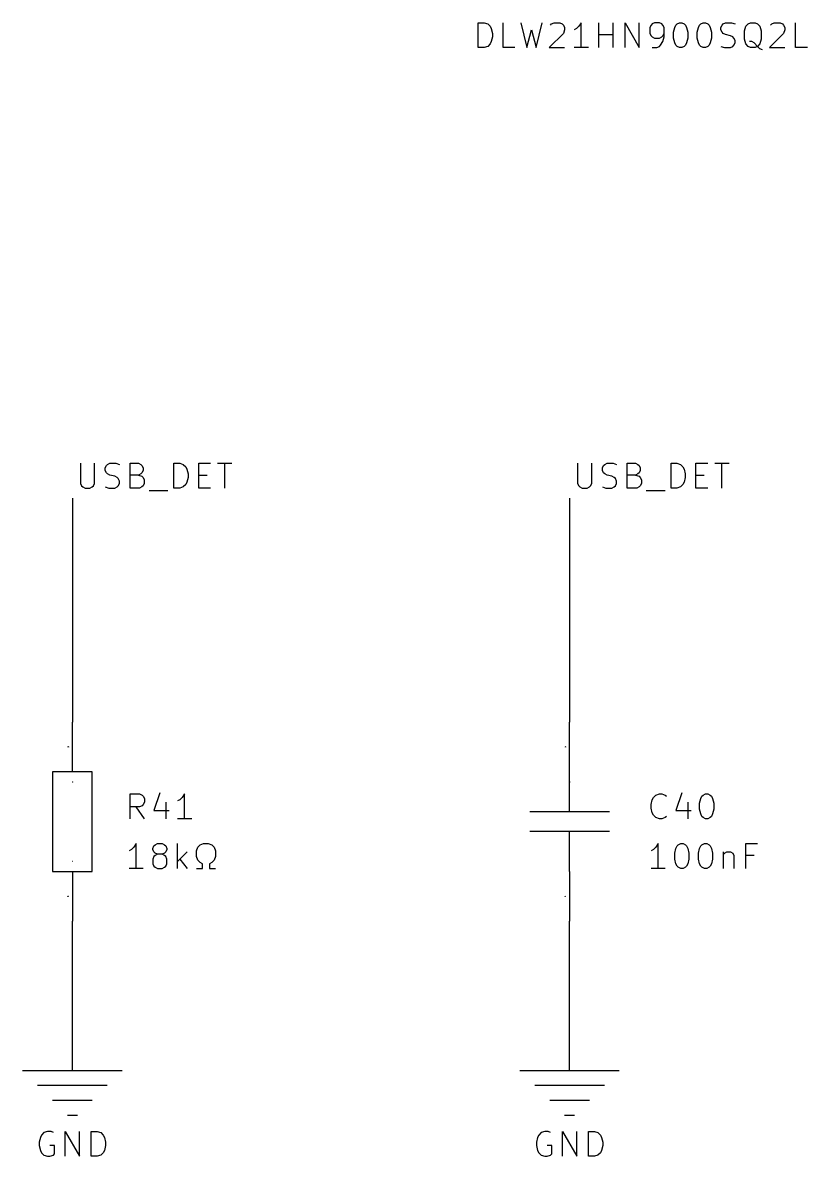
# Model space of a CAD drawing. Header units: millimetres. Extents: x 6 to 261, y -194 to -2.
# Drawn here: x 203.2 to 243.3, y -139 to -81.1 of the extents above; entities that cross this region are included whole.
import ezdxf

# ---------------------------------------------------------------- set-up
doc = ezdxf.new("R2010")
doc.units = ezdxf.units.MM
for name, color, linetype in [('GREENSIXTYFIVE', 129, 'CONTINUOUS'), ('LIGHTGREEN', 92, 'CONTINUOUS'), ('LIGHTRED', 12, 'CONTINUOUS'), ('RED', 14, 'CONTINUOUS'), ('REDSIX', 19, 'CONTINUOUS')]:
    doc.layers.add(name, color=color, linetype=linetype)

msp = doc.modelspace()

# ---------------------------------------------------------------- linework, layer by layer
at = {"layer": 'GREENSIXTYFIVE', "linetype": 'CONTINUOUS'}
for p, q in [((226.4735, -82.4044), (226.4735, -81.1344)), ((226.4735, -81.1344), (226.7759, -81.1344)), ((226.7759, -81.1344), (226.9573, -81.1949)), ((226.9573, -81.1949), (227.0783, -81.3159)), ((227.0783, -81.3159), (227.1388, -81.4368)), ((227.1388, -81.4368), (227.1992, -81.6787)), ((227.7435, -82.4044), (227.7435, -81.1344)), ((228.6507, -81.1344), (228.9531, -82.4044)), ((228.9531, -82.4044), (229.195, -81.4973)), ((229.195, -81.4973), (229.4369, -82.4044)), ((229.4369, -82.4044), (229.7393, -81.1344)), ((230.1626, -81.2554), (230.223, -81.1949)), ((230.223, -81.1949), (230.344, -81.1344)), ((230.344, -81.1344), (230.6464, -81.1344)), ((230.6464, -81.1344), (230.7673, -81.1949)), ((230.7673, -81.1949), (230.8278, -81.2554)), ((230.8278, -81.2554), (230.8883, -81.3763)), ((230.8883, -81.4973), (230.8278, -81.6787)), ((230.8883, -81.3763), (230.8883, -81.4973)), ((231.493, -81.4368), (231.3721, -81.4973)), ((231.614, -81.3159), (231.493, -81.4368)), ((231.7349, -81.1344), (231.614, -81.3159)), ((231.7349, -82.4044), (231.7349, -81.1344)), ((232.642, -82.4044), (232.642, -81.1344)), ((233.3677, -82.4044), (233.3677, -81.1344)), ((233.9725, -82.4044), (233.9725, -81.1344)), ((233.9725, -81.1344), (234.6982, -82.4044)), ((234.6982, -82.4044), (234.6982, -81.1344)), ((235.303, -81.2554), (235.2426, -81.3763)), ((235.2426, -81.3763), (235.2426, -81.6787)), ((235.3635, -81.1949), (235.303, -81.2554)), ((235.4845, -81.1344), (235.3635, -81.1949)), ((235.7264, -81.1344), (235.4845, -81.1344)), ((235.8473, -81.1949), (235.7264, -81.1344)), ((235.9078, -81.2554), (235.8473, -81.1949)), ((235.9683, -81.3763), (235.9078, -81.2554)), ((235.9683, -81.8601), (235.9683, -81.3763)), ((236.4521, -81.6182), (236.5125, -81.3763)), ((236.5125, -81.3763), (236.573, -81.2554)), ((236.573, -81.2554), (236.6335, -81.1949)), ((236.6335, -81.1949), (236.7544, -81.1344)), ((236.7544, -81.1344), (236.8754, -81.1344)), ((236.8754, -81.1344), (236.9963, -81.1949)), ((236.9963, -81.1949), (237.0568, -81.2554)), ((237.0568, -81.2554), (237.1173, -81.3763)), ((237.1173, -81.3763), (237.1778, -81.6182)), ((237.6616, -81.6182), (237.722, -81.3763)), ((237.722, -81.3763), (237.7825, -81.2554)), ((237.7825, -81.2554), (237.843, -81.1949)), ((237.843, -81.1949), (237.9639, -81.1344)), ((237.9639, -81.1344), (238.0849, -81.1344)), ((238.0849, -81.1344), (238.2058, -81.1949)), ((238.2058, -81.1949), (238.2663, -81.2554)), ((238.2663, -81.2554), (238.3268, -81.3763)), ((238.3268, -81.3763), (238.3873, -81.6182)), ((238.8711, -81.3763), (238.9315, -81.2554)), ((238.8711, -81.4973), (238.8711, -81.3763)), ((238.9315, -81.6182), (238.8711, -81.4973)), ((238.9315, -81.2554), (238.992, -81.1949)), ((238.992, -81.1949), (239.113, -81.1344)), ((239.113, -81.1344), (239.4153, -81.1344)), ((239.4153, -81.1344), (239.5968, -81.1949)), ((240.0806, -81.5578), (240.141, -81.3159)), ((240.0806, -81.9811), (240.0806, -81.5578)), ((240.141, -81.3159), (240.262, -81.1949)), ((240.262, -81.1949), (240.3829, -81.1344)), ((240.3829, -81.1344), (240.6248, -81.1344)), ((240.6248, -81.1344), (240.7458, -81.1949)), ((240.7458, -81.1949), (240.8667, -81.3159)), ((240.8667, -81.3159), (240.9272, -81.5578)), ((240.9272, -81.5578), (240.9272, -81.9811)), ((241.4111, -81.2554), (241.4715, -81.1949)), ((241.4715, -81.1949), (241.5925, -81.1344)), ((241.5925, -81.1344), (241.8949, -81.1344)), ((241.8949, -81.1344), (242.0158, -81.1949)), ((242.0158, -81.1949), (242.0763, -81.2554)), ((242.0763, -81.2554), (242.1368, -81.3763)), ((242.1368, -81.4973), (242.0763, -81.6787)), ((242.1368, -81.3763), (242.1368, -81.4973)), ((242.681, -82.4044), (242.681, -81.1344)), ((227.1388, -82.102), (227.0783, -82.223)), ((227.1992, -81.8601), (227.1388, -82.102)), ((227.1992, -81.6787), (227.1992, -81.8601)), ((230.8278, -81.6787), (230.1021, -82.4044)), ((232.642, -81.7392), (233.3677, -81.7392)), ((235.2426, -81.6787), (235.303, -81.7997)), ((235.303, -81.7997), (235.3635, -81.8601)), ((235.3635, -81.8601), (235.4845, -81.9206)), ((235.4845, -81.9206), (235.7264, -81.9206)), ((235.7264, -81.9206), (235.8473, -81.8601)), ((235.7868, -82.2835), (235.9078, -82.102)), ((235.8473, -81.8601), (235.9078, -81.7997)), ((235.9078, -81.7997), (235.9683, -81.6787)), ((235.9078, -82.102), (235.9683, -81.8601)), ((236.4521, -81.9206), (236.4521, -81.6182)), ((236.5125, -82.1625), (236.4521, -81.9206)), ((236.573, -82.2835), (236.5125, -82.1625)), ((237.1173, -82.1625), (237.0568, -82.2835)), ((237.1778, -81.9206), (237.1173, -82.1625)), ((237.1778, -81.6182), (237.1778, -81.9206)), ((237.6616, -81.9206), (237.6616, -81.6182)), ((237.722, -82.1625), (237.6616, -81.9206)), ((237.7825, -82.2835), (237.722, -82.1625)), ((238.3268, -82.1625), (238.2663, -82.2835)), ((238.3873, -81.9206), (238.3268, -82.1625)), ((238.3873, -81.6182), (238.3873, -81.9206)), ((238.992, -81.6787), (238.9315, -81.6182)), ((239.113, -81.7392), (238.992, -81.6787)), ((239.3549, -81.7997), (239.113, -81.7392)), ((239.4758, -81.8601), (239.3549, -81.7997)), ((239.5363, -81.9206), (239.4758, -81.8601)), ((239.5968, -82.0416), (239.5363, -81.9206)), ((239.5363, -82.2835), (239.5968, -82.1625)), ((239.5968, -82.1625), (239.5968, -82.0416)), ((240.141, -82.223), (240.0806, -81.9811)), ((240.4434, -82.102), (240.3225, -82.102)), ((240.5644, -82.1625), (240.4434, -82.102)), ((240.7458, -82.344), (240.5644, -82.1625)), ((240.9272, -81.9811), (240.8667, -82.223)), ((242.0763, -81.6787), (241.3506, -82.4044)), ((226.7759, -82.4044), (226.4735, -82.4044)), ((226.9573, -82.344), (226.7759, -82.4044)), ((227.0783, -82.223), (226.9573, -82.344)), ((228.3483, -82.4044), (227.7435, -82.4044)), ((230.1021, -82.4044), (230.8883, -82.4044)), ((232.0978, -82.4044), (231.3721, -82.4044)), ((235.3635, -82.4044), (235.6054, -82.4044)), ((235.6054, -82.4044), (235.7264, -82.344)), ((235.7264, -82.344), (235.7868, -82.2835)), ((236.6335, -82.344), (236.573, -82.2835)), ((236.7544, -82.4044), (236.6335, -82.344)), ((236.8754, -82.4044), (236.7544, -82.4044)), ((236.9963, -82.344), (236.8754, -82.4044)), ((237.0568, -82.2835), (236.9963, -82.344)), ((237.843, -82.344), (237.7825, -82.2835)), ((237.9639, -82.4044), (237.843, -82.344)), ((238.0849, -82.4044), (237.9639, -82.4044)), ((238.2058, -82.344), (238.0849, -82.4044)), ((238.2663, -82.2835), (238.2058, -82.344)), ((238.8711, -82.344), (239.0525, -82.4044)), ((239.0525, -82.4044), (239.3549, -82.4044)), ((239.3549, -82.4044), (239.4758, -82.344)), ((239.4758, -82.344), (239.5363, -82.2835)), ((240.262, -82.344), (240.141, -82.223)), ((240.3829, -82.4044), (240.262, -82.344)), ((240.6248, -82.4044), (240.3829, -82.4044)), ((240.7458, -82.344), (240.6248, -82.4044)), ((240.8667, -82.223), (240.7458, -82.344)), ((240.8667, -82.4649), (240.7458, -82.344)), ((240.9877, -82.5254), (240.8667, -82.4649)), ((241.3506, -82.4044), (242.1368, -82.4044)), ((243.2858, -82.4044), (242.681, -82.4044)), ((205.7518, -119.9001), (205.7264, -119.9001)), ((205.7264, -119.9001), (205.73, -119.9025)), ((205.73, -119.9025), (205.7324, -119.9049)), ((205.7324, -119.9049), (205.7336, -119.9073)), ((205.7518, -119.8928), (205.7518, -119.9073)), ((231.1518, -119.9001), (231.1264, -119.9001)), ((231.1264, -119.9001), (231.13, -119.9025)), ((231.13, -119.9025), (231.1324, -119.9049)), ((231.1324, -119.9049), (231.1336, -119.9073)), ((231.1518, -119.8928), (231.1518, -119.9073)), ((208.6935, -121.7744), (208.6935, -120.5044)), ((208.6935, -120.5044), (209.1773, -120.5044)), ((209.1773, -120.5044), (209.2983, -120.5649)), ((209.2983, -120.5649), (209.3588, -120.6254)), ((209.3588, -120.6254), (209.4192, -120.7463)), ((209.4192, -120.9278), (209.3588, -121.0487)), ((209.4192, -120.7463), (209.4192, -120.9278)), ((210.2054, -120.444), (209.9031, -121.3511)), ((210.5078, -120.9278), (210.5078, -121.7744)), ((211.2335, -120.8068), (211.1126, -120.8673)), ((211.3545, -120.6859), (211.2335, -120.8068)), ((211.4754, -120.5044), (211.3545, -120.6859)), ((211.4754, -121.7744), (211.4754, -120.5044)), ((235.3031, -121.0487), (235.3635, -120.8068)), ((235.3635, -120.8068), (235.424, -120.6859)), ((235.424, -120.6859), (235.545, -120.5649)), ((235.545, -120.5649), (235.7264, -120.5044)), ((235.7264, -120.5044), (235.8473, -120.5044)), ((235.8473, -120.5044), (236.0288, -120.5649)), ((236.0288, -120.5649), (236.0892, -120.6254)), ((236.8754, -120.444), (236.5731, -121.3511)), ((237.1778, -120.9278), (237.1778, -121.7744)), ((237.7826, -120.9882), (237.843, -120.7463)), ((237.843, -120.7463), (237.9035, -120.6254)), ((237.9035, -120.6254), (237.964, -120.5649)), ((237.964, -120.5649), (238.0849, -120.5044)), ((238.0849, -120.5044), (238.2059, -120.5044)), ((238.2059, -120.5044), (238.3268, -120.5649)), ((238.3268, -120.5649), (238.3873, -120.6254)), ((238.3873, -120.6254), (238.4478, -120.7463)), ((238.4478, -120.7463), (238.5083, -120.9882)), ((209.1773, -121.1697), (208.6935, -121.1697)), ((209.4192, -121.7744), (208.9959, -121.1697)), ((209.2983, -121.1092), (209.1773, -121.1697)), ((209.3588, -121.0487), (209.2983, -121.1092)), ((209.9031, -121.3511), (210.6892, -121.3511)), ((235.3031, -121.2301), (235.3031, -121.0487)), ((235.3635, -121.472), (235.3031, -121.2301)), ((235.424, -121.593), (235.3635, -121.472)), ((236.5731, -121.3511), (237.3592, -121.3511)), ((237.7826, -121.2906), (237.7826, -120.9882)), ((237.843, -121.5325), (237.7826, -121.2906)), ((237.9035, -121.6535), (237.843, -121.5325)), ((238.4478, -121.5325), (238.3873, -121.6535)), ((238.5083, -121.2906), (238.4478, -121.5325)), ((238.5083, -120.9882), (238.5083, -121.2906)), ((211.8383, -121.7744), (211.1126, -121.7744)), ((235.545, -121.714), (235.424, -121.593)), ((235.7264, -121.7744), (235.545, -121.714)), ((235.8473, -121.7744), (235.7264, -121.7744)), ((236.0288, -121.714), (235.8473, -121.7744)), ((236.0892, -121.6535), (236.0288, -121.714)), ((237.964, -121.714), (237.9035, -121.6535)), ((238.0849, -121.7744), (237.964, -121.714)), ((238.2059, -121.7744), (238.0849, -121.7744)), ((238.3268, -121.714), (238.2059, -121.7744)), ((238.3873, -121.6535), (238.3268, -121.714)), ((208.875, -123.2259), (208.754, -123.3468)), ((208.9959, -123.0444), (208.875, -123.2259)), ((208.9959, -124.3144), (208.9959, -123.0444)), ((209.8426, -123.2863), (209.903, -123.1654)), ((209.903, -123.1654), (209.9635, -123.1049)), ((209.9635, -123.1049), (210.0845, -123.0444)), ((210.0845, -123.0444), (210.3264, -123.0444)), ((210.3264, -123.0444), (210.4473, -123.1049)), ((210.4473, -123.1049), (210.5078, -123.1654)), ((210.5078, -123.1654), (210.5683, -123.2863)), ((211.1125, -124.3144), (211.1125, -123.0444)), ((212.0802, -123.4073), (212.1406, -123.2259)), ((212.1406, -123.2259), (212.2616, -123.1049)), ((212.2616, -123.1049), (212.443, -123.0444)), ((212.443, -123.0444), (212.6849, -123.0444)), ((212.6849, -123.0444), (212.8663, -123.1049)), ((212.8663, -123.1049), (212.9873, -123.2259)), ((212.9873, -123.2259), (213.0478, -123.4073)), ((235.545, -123.2259), (235.424, -123.3468)), ((235.6659, -123.0444), (235.545, -123.2259)), ((235.6659, -124.3144), (235.6659, -123.0444)), ((236.573, -123.2863), (236.6335, -123.1654)), ((236.6335, -123.1654), (236.694, -123.1049)), ((236.694, -123.1049), (236.8149, -123.0444)), ((236.8149, -123.0444), (236.9359, -123.0444)), ((236.9359, -123.0444), (237.0568, -123.1049)), ((237.0568, -123.1049), (237.1173, -123.1654)), ((237.1173, -123.1654), (237.1778, -123.2863)), ((237.7825, -123.2863), (237.843, -123.1654)), ((237.843, -123.1654), (237.9035, -123.1049)), ((237.9035, -123.1049), (238.0244, -123.0444)), ((238.0244, -123.0444), (238.1454, -123.0444)), ((238.1454, -123.0444), (238.2663, -123.1049)), ((238.2663, -123.1049), (238.3268, -123.1654)), ((238.3268, -123.1654), (238.3873, -123.2863)), ((240.141, -124.3144), (240.141, -123.0444)), ((240.141, -123.0444), (240.7458, -123.0444)), ((208.754, -123.3468), (208.6331, -123.4073)), ((209.8426, -123.3468), (209.8426, -123.2863)), ((209.903, -123.4678), (209.8426, -123.3468)), ((209.903, -123.7097), (209.8426, -123.8306)), ((209.8426, -123.8306), (209.8426, -124.0725)), ((209.9635, -123.5282), (209.903, -123.4678)), ((209.9635, -123.6492), (209.903, -123.7097)), ((210.0845, -123.5887), (209.9635, -123.5282)), ((210.0845, -123.5887), (209.9635, -123.6492)), ((210.3264, -123.5887), (210.0845, -123.5887)), ((210.4473, -123.5282), (210.3264, -123.5887)), ((210.4473, -123.6492), (210.3264, -123.5887)), ((210.5078, -123.4678), (210.4473, -123.5282)), ((210.5078, -123.7097), (210.4473, -123.6492)), ((210.5683, -123.3468), (210.5078, -123.4678)), ((210.5683, -123.8306), (210.5078, -123.7097)), ((210.5683, -123.2863), (210.5683, -123.3468)), ((210.5683, -124.0725), (210.5683, -123.8306)), ((211.5963, -123.4678), (211.1125, -123.9516)), ((211.2335, -123.8306), (211.5963, -124.3144)), ((212.0802, -123.7097), (212.0802, -123.4073)), ((212.1406, -123.8911), (212.0802, -123.7097)), ((213.0478, -123.7097), (212.9873, -123.8911)), ((213.0478, -123.4073), (213.0478, -123.7097)), ((235.424, -123.3468), (235.3031, -123.4073)), ((236.5126, -123.5282), (236.573, -123.2863)), ((236.5126, -123.8306), (236.5126, -123.5282)), ((236.573, -124.0725), (236.5126, -123.8306)), ((237.1778, -123.2863), (237.2383, -123.5282)), ((237.2383, -123.8306), (237.1778, -124.0725)), ((237.2383, -123.5282), (237.2383, -123.8306)), ((237.7221, -123.5282), (237.7825, -123.2863)), ((237.7221, -123.8306), (237.7221, -123.5282)), ((237.7825, -124.0725), (237.7221, -123.8306)), ((238.3873, -123.2863), (238.4478, -123.5282)), ((238.4478, -123.8306), (238.3873, -124.0725)), ((238.4478, -123.5282), (238.4478, -123.8306)), ((238.992, -123.4678), (238.992, -124.3144)), ((238.992, -123.5887), (239.0525, -123.5282)), ((239.0525, -123.5282), (239.1735, -123.4678)), ((239.1735, -123.4678), (239.3549, -123.4678)), ((239.3549, -123.4678), (239.4758, -123.5282)), ((239.4758, -123.5282), (239.5363, -123.6492)), ((239.5363, -123.6492), (239.5363, -124.3144)), ((240.5644, -123.6492), (240.141, -123.6492)), ((205.7264, -123.9374), (205.7276, -123.935)), ((205.7264, -123.9435), (205.7264, -123.9374)), ((205.7276, -123.9459), (205.7264, -123.9435)), ((205.7276, -123.935), (205.7288, -123.9338)), ((205.7288, -123.9471), (205.7276, -123.9459)), ((205.7288, -123.9338), (205.7312, -123.9326)), ((205.7312, -123.9326), (205.7336, -123.9326)), ((205.7336, -123.9326), (205.7372, -123.9338)), ((205.7372, -123.9338), (205.7518, -123.9483)), ((205.7518, -123.9483), (205.7518, -123.9326)), ((209.3588, -124.3144), (208.6331, -124.3144)), ((209.8426, -124.0725), (209.903, -124.1935)), ((209.903, -124.1935), (209.9635, -124.254)), ((209.9635, -124.254), (210.0845, -124.3144)), ((210.0845, -124.3144), (210.3264, -124.3144)), ((210.3264, -124.3144), (210.4473, -124.254)), ((210.4473, -124.254), (210.5078, -124.1935)), ((210.5078, -124.1935), (210.5683, -124.0725)), ((212.0802, -124.3144), (212.3825, -124.3144)), ((212.2616, -124.012), (212.1406, -123.8911)), ((212.3825, -124.0725), (212.2616, -124.012)), ((212.3825, -124.3144), (212.3825, -124.0725)), ((212.8663, -124.012), (212.7454, -124.0725)), ((212.7454, -124.0725), (212.7454, -124.3144)), ((212.7454, -124.3144), (213.0478, -124.3144)), ((212.9873, -123.8911), (212.8663, -124.012)), ((231.1264, -123.9374), (231.1276, -123.935)), ((231.1264, -123.9435), (231.1264, -123.9374)), ((231.1276, -123.9459), (231.1264, -123.9435)), ((231.1276, -123.935), (231.1288, -123.9338)), ((231.1288, -123.9471), (231.1276, -123.9459)), ((231.1288, -123.9338), (231.1312, -123.9326)), ((231.1312, -123.9326), (231.1336, -123.9326)), ((231.1336, -123.9326), (231.1372, -123.9338)), ((231.1372, -123.9338), (231.1518, -123.9483)), ((231.1518, -123.9483), (231.1518, -123.9326)), ((236.0288, -124.3144), (235.3031, -124.3144)), ((236.6335, -124.1935), (236.573, -124.0725)), ((236.694, -124.254), (236.6335, -124.1935)), ((236.8149, -124.3144), (236.694, -124.254)), ((236.9359, -124.3144), (236.8149, -124.3144)), ((237.0568, -124.254), (236.9359, -124.3144)), ((237.1173, -124.1935), (237.0568, -124.254)), ((237.1778, -124.0725), (237.1173, -124.1935)), ((237.843, -124.1935), (237.7825, -124.0725)), ((237.9035, -124.254), (237.843, -124.1935)), ((238.0244, -124.3144), (237.9035, -124.254)), ((238.1454, -124.3144), (238.0244, -124.3144)), ((238.2663, -124.254), (238.1454, -124.3144)), ((238.3268, -124.1935), (238.2663, -124.254)), ((238.3873, -124.0725), (238.3268, -124.1935)), ((204.47, -137.7392), (204.2886, -137.7997)), ((204.6514, -137.7392), (204.47, -137.7392)), ((204.7724, -137.7997), (204.6514, -137.7392)), ((205.3771, -139.0092), (205.3771, -137.7392)), ((205.3771, -137.7392), (206.1028, -139.0092)), ((206.1028, -139.0092), (206.1028, -137.7392)), ((206.7076, -139.0092), (206.7076, -137.7392)), ((206.7076, -137.7392), (207.01, -137.7392)), ((207.01, -137.7392), (207.1914, -137.7997)), ((229.87, -137.7392), (229.6886, -137.7997)), ((230.0514, -137.7392), (229.87, -137.7392)), ((230.1724, -137.7997), (230.0514, -137.7392)), ((230.7771, -139.0092), (230.7771, -137.7392)), ((230.7771, -137.7392), (231.5028, -139.0092)), ((231.5028, -139.0092), (231.5028, -137.7392)), ((232.1076, -139.0092), (232.1076, -137.7392)), ((232.1076, -137.7392), (232.41, -137.7392)), ((232.41, -137.7392), (232.5914, -137.7997)), ((204.1071, -138.0416), (204.0467, -138.2835)), ((204.0467, -138.2835), (204.0467, -138.4649)), ((204.1676, -137.9207), (204.1071, -138.0416)), ((204.2886, -137.7997), (204.1676, -137.9207)), ((207.1914, -137.7997), (207.3124, -137.9207)), ((207.3124, -137.9207), (207.3729, -138.0416)), ((207.3729, -138.0416), (207.4333, -138.2835)), ((207.4333, -138.2835), (207.4333, -138.4649)), ((229.5071, -138.0416), (229.4467, -138.2835)), ((229.4467, -138.2835), (229.4467, -138.4649)), ((229.5676, -137.9207), (229.5071, -138.0416)), ((229.6886, -137.7997), (229.5676, -137.9207)), ((232.5914, -137.7997), (232.7124, -137.9207)), ((232.7124, -137.9207), (232.7729, -138.0416)), ((232.7729, -138.0416), (232.8333, -138.2835)), ((232.8333, -138.2835), (232.8333, -138.4649)), ((204.0467, -138.4649), (204.1071, -138.7068)), ((204.1071, -138.7068), (204.1676, -138.8278)), ((204.1676, -138.8278), (204.2886, -138.9488)), ((204.8328, -138.4649), (204.5909, -138.4649)), ((204.7724, -138.9488), (204.8328, -138.8883)), ((204.8328, -138.8883), (204.8328, -138.4649)), ((207.3124, -138.8278), (207.1914, -138.9488)), ((207.3729, -138.7068), (207.3124, -138.8278)), ((207.4333, -138.4649), (207.3729, -138.7068)), ((229.4467, -138.4649), (229.5071, -138.7068)), ((229.5071, -138.7068), (229.5676, -138.8278)), ((229.5676, -138.8278), (229.6886, -138.9488)), ((230.2328, -138.4649), (229.9909, -138.4649)), ((230.1724, -138.9488), (230.2328, -138.8883)), ((230.2328, -138.8883), (230.2328, -138.4649)), ((232.7124, -138.8278), (232.5914, -138.9488)), ((232.7729, -138.7068), (232.7124, -138.8278)), ((232.8333, -138.4649), (232.7729, -138.7068)), ((204.2886, -138.9488), (204.47, -139.0092)), ((204.47, -139.0092), (204.5909, -139.0092)), ((204.5909, -139.0092), (204.7724, -138.9488)), ((207.01, -139.0092), (206.7076, -139.0092)), ((207.1914, -138.9488), (207.01, -139.0092)), ((229.6886, -138.9488), (229.87, -139.0092)), ((229.87, -139.0092), (229.9909, -139.0092)), ((229.9909, -139.0092), (230.1724, -138.9488)), ((232.41, -139.0092), (232.1076, -139.0092)), ((232.5914, -138.9488), (232.41, -139.0092))]:
    msp.add_line(p, q, dxfattribs=at)
at = {"layer": 'LIGHTGREEN', "linetype": 'CONTINUOUS'}
for p, q in [((205.74, -105.41), (205.74, -116.84)), ((231.14, -105.41), (231.14, -116.84)), ((205.74, -132.08), (205.74, -127)), ((231.14, -132.08), (231.14, -127))]:
    msp.add_line(p, q, dxfattribs=at)
at = {"layer": 'LIGHTRED', "linetype": 'CONTINUOUS'}
for p, q in [((205.5337, -118.11), (205.5083, -118.11)), ((205.5083, -118.11), (205.5119, -118.1124)), ((205.5119, -118.1124), (205.5143, -118.1148)), ((205.5143, -118.1148), (205.5155, -118.1172)), ((205.5337, -118.1027), (205.5337, -118.1172)), ((230.9337, -118.11), (230.9083, -118.11)), ((230.9083, -118.11), (230.9119, -118.1124)), ((230.9119, -118.1124), (230.9143, -118.1148)), ((230.9143, -118.1148), (230.9155, -118.1172)), ((230.9337, -118.1027), (230.9337, -118.1172)), ((205.5083, -125.7275), (205.5095, -125.7251)), ((205.5083, -125.7336), (205.5083, -125.7275)), ((205.5095, -125.736), (205.5083, -125.7336)), ((205.5095, -125.7251), (205.5107, -125.7239)), ((205.5107, -125.7372), (205.5095, -125.736)), ((205.5107, -125.7239), (205.5131, -125.7227)), ((205.5131, -125.7227), (205.5155, -125.7227)), ((205.5155, -125.7227), (205.5191, -125.7239)), ((205.5191, -125.7239), (205.5337, -125.7384)), ((205.5337, -125.7384), (205.5337, -125.7227)), ((230.9083, -125.7275), (230.9095, -125.7251)), ((230.9083, -125.7336), (230.9083, -125.7275)), ((230.9095, -125.736), (230.9083, -125.7336)), ((230.9095, -125.7251), (230.9107, -125.7239)), ((230.9107, -125.7372), (230.9095, -125.736)), ((230.9107, -125.7239), (230.9131, -125.7227)), ((230.9131, -125.7227), (230.9155, -125.7227)), ((230.9155, -125.7227), (230.9191, -125.7239)), ((230.9191, -125.7239), (230.9337, -125.7384)), ((230.9337, -125.7384), (230.9337, -125.7227))]:
    msp.add_line(p, q, dxfattribs=at)
at = {"layer": 'RED', "linetype": 'CONTINUOUS'}
for p, q in [((205.74, -119.38), (205.74, -116.84)), ((231.14, -119.38), (231.14, -116.84)), ((204.724, -119.38), (204.724, -124.46)), ((206.756, -119.38), (204.724, -119.38)), ((206.756, -124.46), (206.756, -119.38)), ((231.14, -121.412), (231.14, -119.38)), ((229.108, -121.412), (233.172, -121.412)), ((233.172, -122.428), (229.108, -122.428)), ((231.14, -124.46), (231.14, -122.428)), ((204.724, -124.46), (206.756, -124.46)), ((205.74, -124.46), (205.74, -127)), ((231.14, -124.46), (231.14, -127)), ((205.74, -134.62), (205.74, -132.08)), ((231.14, -134.62), (231.14, -132.08)), ((203.2, -134.62), (208.28, -134.62)), ((228.6, -134.62), (233.68, -134.62)), ((203.962, -135.382), (207.518, -135.382)), ((229.362, -135.382), (232.918, -135.382)), ((204.724, -136.144), (206.756, -136.144)), ((230.124, -136.144), (232.156, -136.144)), ((205.486, -136.906), (205.994, -136.906)), ((230.886, -136.906), (231.394, -136.906))]:
    msp.add_line(p, q, dxfattribs=at)
at = {"layer": 'REDSIX', "linetype": 'CONTINUOUS'}
for p, q in [((206.1467, -103.6269), (206.1467, -104.655)), ((206.8724, -104.655), (206.8724, -103.6269)), ((207.4168, -103.8688), (207.4772, -103.7479)), ((207.4168, -103.9898), (207.4168, -103.8688)), ((207.4772, -104.1107), (207.4168, -103.9898)), ((207.4772, -103.7479), (207.5377, -103.6874)), ((207.5377, -104.1712), (207.4772, -104.1107)), ((207.5377, -103.6874), (207.6587, -103.6269)), ((207.6587, -104.2317), (207.5377, -104.1712)), ((207.6587, -103.6269), (207.961, -103.6269)), ((207.961, -103.6269), (208.1425, -103.6874)), ((208.6867, -104.8969), (208.6867, -103.6269)), ((208.6867, -103.6269), (209.1101, -103.6269)), ((209.1101, -103.6269), (209.231, -103.6874)), ((209.231, -104.1712), (209.1101, -104.2317)), ((209.231, -103.6874), (209.2915, -103.7479)), ((209.2915, -104.1107), (209.231, -104.1712)), ((209.2915, -103.7479), (209.352, -103.8688)), ((209.352, -103.9898), (209.2915, -104.1107)), ((209.352, -103.8688), (209.352, -103.9898)), ((210.9243, -104.8969), (210.9243, -103.6269)), ((210.9243, -103.6269), (211.2267, -103.6269)), ((211.2267, -103.6269), (211.4081, -103.6874)), ((211.4081, -103.6874), (211.5291, -103.8084)), ((211.5291, -103.8084), (211.5896, -103.9293)), ((211.5896, -103.9293), (211.65, -104.1712)), ((211.65, -104.1712), (211.65, -104.3526)), ((212.1943, -104.8969), (212.1943, -103.6269)), ((212.1943, -103.6269), (212.7991, -103.6269)), ((213.1619, -103.6269), (213.8876, -103.6269)), ((213.5248, -104.8969), (213.5248, -103.6269)), ((231.5467, -103.6269), (231.5467, -104.655)), ((232.2724, -104.655), (232.2724, -103.6269)), ((232.8168, -103.8688), (232.8772, -103.7479)), ((232.8168, -103.9898), (232.8168, -103.8688)), ((232.8772, -104.1107), (232.8168, -103.9898)), ((232.8772, -103.7479), (232.9377, -103.6874)), ((232.9377, -104.1712), (232.8772, -104.1107)), ((232.9377, -103.6874), (233.0587, -103.6269)), ((233.0587, -104.2317), (232.9377, -104.1712)), ((233.0587, -103.6269), (233.361, -103.6269)), ((233.361, -103.6269), (233.5425, -103.6874)), ((234.0867, -104.8969), (234.0867, -103.6269)), ((234.0867, -103.6269), (234.5101, -103.6269)), ((234.5101, -103.6269), (234.631, -103.6874)), ((234.631, -104.1712), (234.5101, -104.2317)), ((234.631, -103.6874), (234.6915, -103.7479)), ((234.6915, -104.1107), (234.631, -104.1712)), ((234.6915, -103.7479), (234.752, -103.8688)), ((234.752, -103.9898), (234.6915, -104.1107)), ((234.752, -103.8688), (234.752, -103.9898)), ((236.3243, -104.8969), (236.3243, -103.6269)), ((236.3243, -103.6269), (236.6267, -103.6269)), ((236.6267, -103.6269), (236.8081, -103.6874)), ((236.8081, -103.6874), (236.9291, -103.8084)), ((236.9291, -103.8084), (236.9896, -103.9293)), ((236.9896, -103.9293), (237.05, -104.1712)), ((237.05, -104.1712), (237.05, -104.3526)), ((237.5943, -104.8969), (237.5943, -103.6269)), ((237.5943, -103.6269), (238.1991, -103.6269)), ((238.5619, -103.6269), (239.2876, -103.6269)), ((238.9248, -104.8969), (238.9248, -103.6269)), ((206.1467, -104.655), (206.2072, -104.776)), ((206.812, -104.776), (206.8724, -104.655)), ((207.9006, -104.2922), (207.6587, -104.2317)), ((208.0215, -104.3526), (207.9006, -104.2922)), ((208.082, -104.4131), (208.0215, -104.3526)), ((208.1425, -104.5341), (208.082, -104.4131)), ((208.082, -104.776), (208.1425, -104.655)), ((208.1425, -104.655), (208.1425, -104.5341)), ((209.1101, -104.2317), (208.6867, -104.2317)), ((209.1101, -104.2317), (209.2915, -104.2922)), ((209.2915, -104.2922), (209.352, -104.3526)), ((209.352, -104.3526), (209.4124, -104.4736)), ((209.4124, -104.655), (209.352, -104.776)), ((209.4124, -104.4736), (209.4124, -104.655)), ((211.5291, -104.7155), (211.4081, -104.8365)), ((211.5896, -104.5945), (211.5291, -104.7155)), ((211.65, -104.3526), (211.5896, -104.5945)), ((212.1943, -104.2317), (212.6177, -104.2317)), ((231.5467, -104.655), (231.6072, -104.776)), ((232.212, -104.776), (232.2724, -104.655)), ((233.3006, -104.2922), (233.0587, -104.2317)), ((233.4215, -104.3526), (233.3006, -104.2922)), ((233.482, -104.4131), (233.4215, -104.3526)), ((233.5425, -104.5341), (233.482, -104.4131)), ((233.482, -104.776), (233.5425, -104.655)), ((233.5425, -104.655), (233.5425, -104.5341)), ((234.5101, -104.2317), (234.0867, -104.2317)), ((234.5101, -104.2317), (234.6915, -104.2922)), ((234.6915, -104.2922), (234.752, -104.3526)), ((234.752, -104.3526), (234.8124, -104.4736)), ((234.8124, -104.655), (234.752, -104.776)), ((234.8124, -104.4736), (234.8124, -104.655)), ((236.9291, -104.7155), (236.8081, -104.8365)), ((236.9896, -104.5945), (236.9291, -104.7155)), ((237.05, -104.3526), (236.9896, -104.5945)), ((237.5943, -104.2317), (238.0177, -104.2317)), ((206.2072, -104.776), (206.2677, -104.8365)), ((206.2677, -104.8365), (206.3886, -104.8969)), ((206.3886, -104.8969), (206.6305, -104.8969)), ((206.6305, -104.8969), (206.7515, -104.8365)), ((206.7515, -104.8365), (206.812, -104.776)), ((207.4168, -104.8365), (207.5982, -104.8969)), ((207.5982, -104.8969), (207.9006, -104.8969)), ((207.9006, -104.8969), (208.0215, -104.8365)), ((208.0215, -104.8365), (208.082, -104.776)), ((209.1705, -104.8969), (208.6867, -104.8969)), ((209.2915, -104.8365), (209.1705, -104.8969)), ((209.352, -104.776), (209.2915, -104.8365)), ((209.6544, -105.0179), (210.622, -105.0179)), ((211.2267, -104.8969), (210.9243, -104.8969)), ((211.4081, -104.8365), (211.2267, -104.8969)), ((212.7991, -104.8969), (212.1943, -104.8969)), ((231.6072, -104.776), (231.6677, -104.8365)), ((231.6677, -104.8365), (231.7886, -104.8969)), ((231.7886, -104.8969), (232.0305, -104.8969)), ((232.0305, -104.8969), (232.1515, -104.8365)), ((232.1515, -104.8365), (232.212, -104.776)), ((232.8168, -104.8365), (232.9982, -104.8969)), ((232.9982, -104.8969), (233.3006, -104.8969)), ((233.3006, -104.8969), (233.4215, -104.8365)), ((233.4215, -104.8365), (233.482, -104.776)), ((234.5705, -104.8969), (234.0867, -104.8969)), ((234.6915, -104.8365), (234.5705, -104.8969)), ((234.752, -104.776), (234.6915, -104.8365)), ((235.0544, -105.0179), (236.022, -105.0179)), ((236.6267, -104.8969), (236.3243, -104.8969)), ((236.8081, -104.8365), (236.6267, -104.8969)), ((238.1991, -104.8969), (237.5943, -104.8969))]:
    msp.add_line(p, q, dxfattribs=at)

doc.saveas('drawing.dxf')
